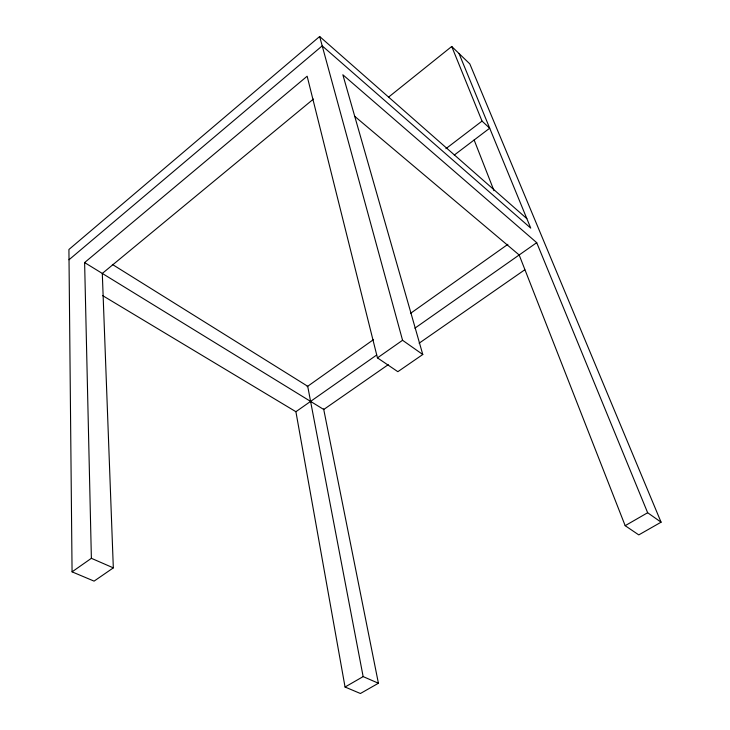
<?xml version="1.0" encoding="UTF-8"?>
<svg xmlns="http://www.w3.org/2000/svg" width="730" height="730" viewBox="0 0 730 730"><rect width="100%" height="100%" fill="white"/><g stroke="black" fill="none" stroke-linecap="round" stroke-linejoin="round"><path stroke-width="1.09" d="M526.841 218.626L319.649 36.5L68.921 249.487L72.069 571.845L94.088 581.126L113.323 567.867L102.3 273.44L313.435 99.07M69.022 259.752L322.204 45.88L530.737 228.116L459.015 53.509M72.069 571.845L91.378 558.313L84.616 262.572L307.148 76.212L377.446 357.873L397.85 371.689L422.779 354.506L342.854 74.77L536.714 242.661L647.647 512.734L661.079 522.187L638.777 534.898L625.172 525.682L519.167 254.971L354.452 116.106M388.561 97.136L451.724 46.483L469.81 63.902L661.079 522.187M445.902 148.683L482.028 121.098L451.724 46.483M454.27 155.07L489.693 128.197L482.028 121.098M307.12 386.69L373.505 339.614M410.579 313.325L507.888 244.322M323.627 408.909L378.414 683.243L360.41 693.5L345.053 687.021L295.905 411.711L376.707 354.99M414.877 328.19L536.714 242.661M377.446 357.873L402.559 340.28L422.779 354.506M388.269 364.653L323.746 409.484L84.616 262.572M419.12 343.209L524.788 269.781M345.053 687.021L363.148 676.601L378.414 683.243M625.172 525.682L647.647 512.734M91.378 558.313L113.323 567.867M102.528 295.541L295.905 411.711M112.347 264.415L307.704 386.279L363.148 676.601M474.126 139.95L494 190.694M319.649 36.5L402.559 340.28"/></g></svg>
